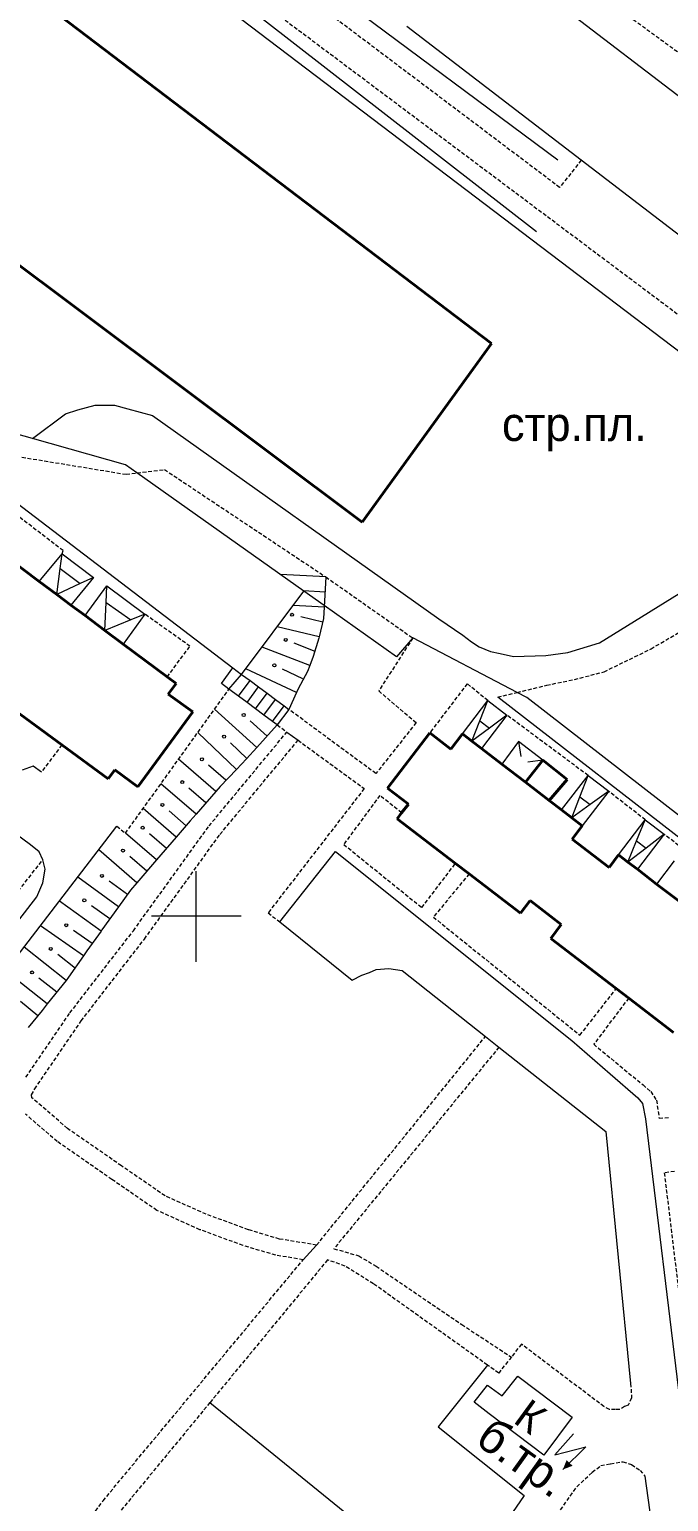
# Model space of a CAD drawing. Extents: x 1000 to 4000, y -5000 to -1000.
# Drawn here: x 1377.9 to 1462.7, y -2677.6 to -2482.5 of the extents above; entities that cross this region are included whole.
import ezdxf
from ezdxf.enums import TextEntityAlignment as Align

# ---------------------------------------------------------------- set-up
doc = ezdxf.new("R2010")
doc.units = 0
doc.header["$MEASUREMENT"] = 0
doc.linetypes.add('DASHED', pattern=[0.75, 0.5, -0.25])
for name, color, linetype in [('1', 7, 'CONTINUOUS'), ('11', 7, 'CONTINUOUS'), ('16', 7, 'CONTINUOUS'), ('17', 7, 'CONTINUOUS'), ('24', 7, 'CONTINUOUS'), ('25', 7, 'CONTINUOUS'), ('37', 7, 'CONTINUOUS'), ('40', 7, 'CONTINUOUS'), ('6', 7, 'CONTINUOUS'), ('7', 7, 'CONTINUOUS')]:
    doc.layers.add(name, color=color, linetype=linetype)
doc.styles.get("Standard").update_dxf_attribs({"font": 'txt', "height": 0.2})

msp = doc.modelspace()

# ---------------------------------------------------------------- linework, layer by layer
at = {"layer": '1', "color": 253, "linetype": 'Continuous', "lineweight": 0}
for p, q in [((1400, -2606.06), (1400, -2594.02)), ((1405.96, -2600), (1394.04, -2600))]:
    msp.add_line(p, q, dxfattribs=at)
at = {"layer": '11', "color": 253, "linetype": 'Continuous', "lineweight": 0}
for p, q in [((1389.78, -2468.78), (1488.3, -2543.51)), ((1378.27, -2536.68), (1374.96, -2535.75)), ((1390.62, -2540.19), (1378.27, -2536.68)), ((1392.13, -2541.25), (1390.62, -2540.19)), ((1414.29, -2556.92), (1392.13, -2541.25)), ((1416.99, -2558.82), (1414.29, -2556.92)), ((1426.59, -2565.61), (1416.99, -2558.82)), ((1428.73, -2563.13), (1426.59, -2565.61)), ((1442.57, -2570.34), (1428.73, -2563.13)), ((1428.73, -2563.13), (1428.73, -2563.13)), ((1428.73, -2563.13), (1428.73, -2563.13)), ((1443.88, -2571.03), (1442.57, -2570.34)), ((1480.52, -2599.43), (1443.88, -2571.03))]:
    msp.add_line(p, q, dxfattribs=at)
at = {"layer": '16', "color": 253, "linetype": 'Continuous', "lineweight": 0}
for p, q in [((1440.59, -2663.6), (1442.65, -2660.97)), ((1442.65, -2660.97), (1449.9, -2666.43)), ((1436.86, -2664.45), (1438.66, -2662.16)), ((1438.66, -2662.16), (1440.59, -2663.6)), ((1438.87, -2665.98), (1436.86, -2664.45)), ((1446.12, -2671.45), (1438.87, -2665.98)), ((1449.9, -2666.43), (1446.12, -2671.45)), ((1450.05, -2668.63), (1447.57, -2671.42)), ((1447.57, -2671.42), (1451.68, -2670.34)), ((1451.68, -2670.34), (1448.65, -2673.36))]:
    msp.add_line(p, q, dxfattribs=at)
msp.add_solid([(1448.65, -2673.36), (1449.14, -2672.12), (1449.93, -2672.87)], dxfattribs=at)
at = {"layer": '24', "color": 253, "linetype": 'DASHED', "lineweight": 0}
for p, q in [((1422.29, -2454.97), (1465.52, -2486.63)), ((1448.22, -2503.4), (1391.83, -2460.95)), ((1491.45, -2540.86), (1389.13, -2464.3)), ((1451.08, -2499.79), (1448.22, -2503.4)), ((1376.87, -2539.16), (1390.69, -2541.43)), ((1392.13, -2541.25), (1395.78, -2540.8)), ((1395.78, -2540.8), (1417.2, -2555.04)), ((1390.69, -2541.43), (1392.13, -2541.25)), ((1382.33, -2551.55), (1372.54, -2544.07)), ((1382.21, -2551.98), (1382.33, -2551.55)), ((1417.2, -2555.04), (1428.73, -2563.13)), ((1460.35, -2564.56), (1470.78, -2558.45)), ((1399.16, -2564.22), (1393.18, -2559.98)), ((1396.13, -2568.29), (1399.16, -2564.22)), ((1428.73, -2563.13), (1424.21, -2570.15)), ((1454.13, -2567.61), (1460.35, -2564.56)), ((1450.18, -2568.63), (1454.13, -2567.61)), ((1390.6, -2589), (1404.34, -2569.91)), ((1424.21, -2570.15), (1429.17, -2574.35)), ((1435.95, -2569.2), (1430.98, -2575.7)), ((1438.7, -2571.43), (1435.95, -2569.2)), ((1442.57, -2570.34), (1446.5, -2569.39)), ((1446.5, -2569.39), (1450.18, -2568.63)), ((1440.01, -2570.96), (1442.57, -2570.34)), ((1423.83, -2581.1), (1412.27, -2572.59)), ((1451.99, -2581.35), (1441.22, -2573.36)), ((1401.69, -2588.05), (1412.01, -2575.6)), ((1410.73, -2574.66), (1412.01, -2575.6)), ((1429.17, -2574.35), (1423.83, -2581.1)), ((1382.15, -2577.3), (1379.44, -2580.92)), ((1403.14, -2589.17), (1413.5, -2576.68)), ((1413.5, -2576.68), (1422.28, -2583.09)), ((1422.28, -2583.09), (1409.52, -2599.58)), ((1459.59, -2587.25), (1454.73, -2583.45)), ((1424.36, -2584), (1419.56, -2590.49)), ((1427.25, -2586.31), (1424.36, -2584)), ((1389.47, -2588.08), (1390.6, -2589)), ((1391.65, -2601.94), (1401.69, -2588.05)), ((1393.12, -2603.04), (1403.14, -2589.17)), ((1472.88, -2597.52), (1462.08, -2589.15)), ((1419.56, -2590.49), (1429.93, -2598.87)), ((1363.41, -2613.2), (1379.64, -2592.53)), ((1429.93, -2598.87), (1434.39, -2593.03)), ((1436.2, -2594.41), (1431.46, -2600.13)), ((1409.52, -2599.58), (1411.07, -2600.74)), ((1431.46, -2600.13), (1450.91, -2615.78)), ((1383.23, -2612.82), (1391.65, -2601.94)), ((1384.72, -2613.9), (1393.12, -2603.04)), ((1450.91, -2615.78), (1455.74, -2609.61)), ((1457.38, -2610.87), (1452.74, -2616.99)), ((1377.39, -2621.36), (1383.23, -2612.82)), ((1378.56, -2622.9), (1384.72, -2613.9)), ((1415.97, -2643.61), (1438.37, -2615.95)), ((1452.74, -2616.99), (1459.29, -2622.37)), ((1440.17, -2617.37), (1418.27, -2644.09)), ((1378.15, -2623.68), (1378.56, -2622.9)), ((1459.29, -2622.37), (1460.3, -2623.26)), ((1378.19, -2624.07), (1378.15, -2623.68)), ((1382.9, -2628.14), (1378.19, -2624.07)), ((1460.3, -2623.26), (1461.07, -2624.41)), ((1461.07, -2624.41), (1461.42, -2626.77)), ((1381.55, -2629.88), (1377.34, -2626.25)), ((1461.42, -2626.77), (1462.73, -2626.69)), ((1390.06, -2633.11), (1382.9, -2628.14)), ((1388.81, -2634.92), (1381.55, -2629.88)), ((1395.86, -2637.09), (1390.06, -2633.11)), ((1463.47, -2633.84), (1462.1, -2634.03)), ((1462.1, -2634.03), (1464.49, -2653.59)), ((1394.78, -2639.02), (1388.81, -2634.92)), ((1401.31, -2639.52), (1395.86, -2637.09)), ((1400.48, -2641.57), (1394.78, -2639.02)), ((1406.91, -2641.58), (1401.31, -2639.52)), ((1406.22, -2643.67), (1400.48, -2641.57)), ((1411.04, -2642.81), (1406.91, -2641.58)), ((1410.55, -2644.96), (1406.22, -2643.67)), ((1415.97, -2643.61), (1411.04, -2642.81)), ((1418.27, -2644.09), (1421.55, -2645.03)), ((1387.63, -2677.5), (1414.18, -2645.55)), ((1417.42, -2645.57), (1401.81, -2664.49)), ((1414.18, -2645.55), (1410.55, -2644.96)), ((1419.76, -2646.39), (1417.42, -2645.57)), ((1421.55, -2645.03), (1423.87, -2646.41)), ((1423.51, -2648.74), (1419.76, -2646.39)), ((1423.87, -2646.41), (1430.07, -2650.63)), ((1438.63, -2659.51), (1423.51, -2648.74)), ((1430.07, -2650.63), (1435.22, -2654.14)), ((1435.22, -2654.14), (1441.81, -2658.45)), ((1443.15, -2656.75), (1441.81, -2658.45)), ((1454.09, -2665.02), (1443.15, -2656.75)), ((1440.13, -2660.57), (1438.63, -2659.51)), ((1441.81, -2658.45), (1440.13, -2660.57)), ((1457.77, -2663.88), (1457.3, -2664.85)), ((1457.64, -2661.97), (1457.77, -2663.88)), ((1401.81, -2664.49), (1387.4, -2681.95)), ((1454.85, -2665.41), (1454.09, -2665.02)), ((1455.61, -2665.41), (1454.85, -2665.41)), ((1456.21, -2665.41), (1455.61, -2665.41)), ((1456.84, -2665.03), (1456.21, -2665.41)), ((1457.3, -2664.85), (1456.84, -2665.03)), ((1452.55, -2673.73), (1453.69, -2672.84)), ((1453.69, -2672.84), (1454.96, -2672.59)), ((1454.96, -2672.59), (1456.62, -2672.33)), ((1456.62, -2672.33), (1457.76, -2672.72)), ((1457.76, -2672.72), (1458.9, -2673.48)), ((1458.9, -2673.48), (1459.54, -2674.24)), ((1450.51, -2675.64), (1452.55, -2673.73)), ((1379.16, -2689.19), (1387.63, -2677.5)), ((1440.98, -2689.13), (1450.51, -2675.64))]:
    msp.add_line(p, q, dxfattribs=at)
at = {"layer": '24', "color": 253, "linetype": 'Continuous', "lineweight": 0}
for p, q in [((1436.87, -2470.52), (1466.95, -2493.51)), ((1451.08, -2499.79), (1427.94, -2482.07)), ((1475.93, -2518.82), (1451.08, -2499.79)), ((1347.17, -2523.14), (1404.87, -2567.09)), ((1382.65, -2533.4), (1384.3, -2532.89)), ((1384.3, -2532.89), (1386.59, -2532.25)), ((1386.59, -2532.25), (1389.13, -2532.25)), ((1389.13, -2532.25), (1390.91, -2532.76)), ((1390.91, -2532.76), (1394.21, -2533.65)), ((1378.27, -2536.68), (1382.65, -2533.4)), ((1394.21, -2533.65), (1432.2, -2560.61)), ((1378, -2590.54), (1323.15, -2550.44)), ((1453.51, -2563.79), (1466.86, -2555.52)), ((1406.02, -2567.95), (1414.29, -2556.92)), ((1432.2, -2560.61), (1435.37, -2562.77)), ((1435.37, -2562.77), (1436.52, -2563.66)), ((1436.52, -2563.66), (1437.54, -2564.3)), ((1437.54, -2564.3), (1439.06, -2564.94)), ((1449.31, -2565.06), (1453.51, -2563.79)), ((1439.06, -2564.94), (1440.33, -2565.19)), ((1440.33, -2565.19), (1442.11, -2565.57)), ((1442.11, -2565.57), (1446.39, -2565.45)), ((1446.39, -2565.45), (1449.31, -2565.06)), ((1478.78, -2601.02), (1440.01, -2570.96)), ((1412.01, -2575.6), (1413.5, -2576.68)), ((1378.34, -2580.14), (1376.89, -2580.66)), ((1379.44, -2580.92), (1378.34, -2580.14)), ((1369.82, -2613.61), (1389.47, -2588.08)), ((1379.17, -2591.48), (1378, -2590.54)), ((1379.64, -2592.53), (1379.17, -2591.48)), ((1411.07, -2600.74), (1418.47, -2591.45)), ((1418.47, -2591.45), (1449.84, -2616.49)), ((1379.95, -2593.77), (1379.64, -2592.53)), ((1378.82, -2597.45), (1379.64, -2595.58)), ((1379.64, -2595.58), (1379.95, -2593.77)), ((1365.35, -2614.89), (1378.82, -2597.45)), ((1411.07, -2600.74), (1420.7, -2608.49)), ((1422.99, -2607.47), (1423.88, -2607.09)), ((1423.88, -2607.09), (1425.54, -2606.96)), ((1425.54, -2606.96), (1427.31, -2607.22)), ((1427.31, -2607.22), (1438.37, -2615.95)), ((1420.7, -2608.49), (1421.97, -2607.85)), ((1421.97, -2607.85), (1422.99, -2607.47)), ((1438.37, -2615.95), (1440.17, -2617.37)), ((1449.84, -2616.49), (1454.91, -2620.89)), ((1440.17, -2617.37), (1454.36, -2628.57)), ((1454.91, -2620.89), (1458.6, -2624.09)), ((1458.6, -2624.09), (1459.23, -2624.86)), ((1459.23, -2624.86), (1459.61, -2626.89)), ((1454.36, -2628.57), (1457.64, -2661.97)), ((1459.61, -2626.89), (1464.18, -2664.35)), ((1414.18, -2645.55), (1415.97, -2643.61)), ((1438.63, -2659.51), (1432.1, -2667.69)), ((1432.1, -2667.69), (1443.53, -2676.81)), ((1459.54, -2674.24), (1465.25, -2716.57)), ((1443.53, -2676.81), (1437.93, -2684.83))]:
    msp.add_line(p, q, dxfattribs=at)
at = {"layer": '25', "color": 253, "linetype": 'Continuous', "lineweight": 0}
for p, q in [((1403.33, -2569.16), (1404.87, -2567.09)), ((1404.34, -2569.91), (1406.02, -2567.95)), ((1404.87, -2567.09), (1406.02, -2567.95)), ((1406.02, -2567.95), (1407.14, -2568.78)), ((1404.34, -2569.91), (1403.33, -2569.16)), ((1405.61, -2570.86), (1404.34, -2569.91)), ((1405.61, -2570.86), (1407.14, -2568.78)), ((1406.73, -2571.69), (1408.27, -2569.62)), ((1407.14, -2568.78), (1408.27, -2569.62)), ((1408.27, -2569.62), (1409.39, -2570.45)), ((1406.73, -2571.69), (1405.61, -2570.86)), ((1407.85, -2572.53), (1406.73, -2571.69)), ((1407.85, -2572.53), (1409.39, -2570.45)), ((1408.98, -2573.36), (1410.52, -2571.29)), ((1409.39, -2570.45), (1410.52, -2571.29)), ((1410.1, -2574.2), (1411.64, -2572.12)), ((1410.52, -2571.29), (1411.64, -2572.12)), ((1411.64, -2572.12), (1412.27, -2572.59)), ((1408.98, -2573.36), (1407.85, -2572.53)), ((1410.1, -2574.2), (1408.98, -2573.36)), ((1412.27, -2572.59), (1410.73, -2574.66)), ((1410.73, -2574.66), (1410.1, -2574.2))]:
    msp.add_line(p, q, dxfattribs=at)
at = {"layer": '37', "color": 253, "linetype": 'Continuous', "lineweight": 0}
for p, q in [((1417.2, -2555.04), (1411.16, -2554.7)), ((1417.2, -2555.04), (1416.97, -2559.04)), ((1417.09, -2557.04), (1414.24, -2556.88)), ((1416.97, -2559.04), (1412.88, -2558.8)), ((1416.78, -2561.02), (1413.86, -2560.34)), ((1416.97, -2559.04), (1416.89, -2560.54)), ((1416.32, -2562.97), (1410.74, -2561.66)), ((1416.89, -2560.54), (1416.32, -2562.97)), ((1415.06, -2566.76), (1408.73, -2564.33)), ((1415.78, -2564.9), (1412.98, -2563.82)), ((1416.28, -2563.14), (1415.52, -2565.59)), ((1416.32, -2562.97), (1416.28, -2563.14)), ((1415.52, -2565.59), (1415.06, -2566.76)), ((1413.31, -2570.35), (1406.57, -2567.22)), ((1414.15, -2568.54), (1411.43, -2567.27)), ((1414.75, -2567.57), (1413.53, -2569.86)), ((1415.06, -2566.76), (1414.75, -2567.57)), ((1413.53, -2569.86), (1413.31, -2570.35)), ((1413.31, -2570.35), (1412.27, -2572.59)), ((1408.05, -2577.63), (1402.43, -2572.55)), ((1409.39, -2576.14), (1407.16, -2574.13)), ((1405.32, -2580.56), (1400.2, -2575.66)), ((1410.73, -2574.66), (1408.05, -2577.63)), ((1406.7, -2579.11), (1404.54, -2577.04)), ((1408.05, -2577.63), (1406.68, -2579.14)), ((1402.59, -2583.48), (1397.65, -2579.2)), ((1406.68, -2579.14), (1405.32, -2580.56)), ((1403.9, -2581.97), (1401.63, -2580)), ((1405.32, -2580.56), (1403.17, -2582.81)), ((1399.97, -2586.5), (1395.31, -2582.46)), ((1401.28, -2584.99), (1399.01, -2583.03)), ((1402.59, -2583.48), (1399.97, -2586.5)), ((1403.17, -2582.81), (1402.59, -2583.48)), ((1397.35, -2589.53), (1392.96, -2585.72)), ((1398.66, -2588.01), (1396.39, -2586.05)), ((1399.2, -2587.39), (1397.35, -2589.53)), ((1399.97, -2586.5), (1399.2, -2587.39)), ((1394.73, -2592.55), (1390.62, -2588.99)), ((1396.04, -2591.04), (1393.78, -2589.07)), ((1397.35, -2589.53), (1394.73, -2592.55)), ((1392.12, -2595.57), (1387.07, -2591.2)), ((1393.43, -2594.06), (1391.16, -2592.1)), ((1394.73, -2592.55), (1392.12, -2595.57)), ((1389.69, -2598.75), (1384.26, -2594.85)), ((1390.86, -2597.13), (1388.42, -2595.38)), ((1392.12, -2595.57), (1391.27, -2596.56)), ((1391.27, -2596.56), (1389.69, -2598.75)), ((1387.36, -2602), (1381.83, -2598.01)), ((1388.53, -2600.38), (1386.09, -2598.62)), ((1389.69, -2598.75), (1387.47, -2601.84)), ((1385.03, -2605.25), (1379.31, -2601.28)), ((1386.17, -2603.61), (1383.71, -2601.9)), ((1387.36, -2602), (1385.49, -2604.59)), ((1387.47, -2601.84), (1387.36, -2602)), ((1382.72, -2608.52), (1377.14, -2604.1)), ((1383.96, -2606.95), (1381.61, -2605.09)), ((1385.03, -2605.25), (1383.05, -2608.1)), ((1385.49, -2604.59), (1385.03, -2605.25)), ((1380.23, -2611.65), (1374.7, -2607.27)), ((1381.48, -2610.08), (1379.12, -2608.22)), ((1382.72, -2608.52), (1380.23, -2611.65)), ((1383.05, -2608.1), (1382.72, -2608.52)), ((1378.98, -2613.21), (1376.66, -2611.3)), ((1379.54, -2612.53), (1377.71, -2614.75)), ((1380.23, -2611.65), (1379.54, -2612.53))]:
    msp.add_line(p, q, dxfattribs=at)
for centre in [(1412.71, -2560.05), (1411.88, -2563.38), (1410.36, -2566.76), (1406.29, -2573.33), (1403.69, -2576.21), (1400.74, -2579.21), (1398.13, -2582.24), (1395.51, -2585.26), (1392.89, -2588.29), (1390.27, -2591.31), (1387.47, -2594.67), (1385.14, -2597.91), (1382.74, -2601.21), (1380.69, -2604.34), (1378.21, -2607.47)]:
    msp.add_circle(centre, 0.2, dxfattribs=at)
at = {"layer": '40', "color": 253, "linetype": 'Continuous', "lineweight": 0}
for p, q in [((1447.98, -2499.77), (1392.84, -2458.83)), ((1391.96, -2467.96), (1445.15, -2509.22)), ((1401.81, -2664.49), (1425.27, -2683.5))]:
    msp.add_line(p, q, dxfattribs=at)
at = {"layer": '6', "color": 253, "linetype": 'Continuous', "lineweight": 40}
for p, q in [((1379.61, -2478.9), (1439.17, -2524.07)), ((1422.03, -2547.77), (1361.58, -2502.6)), ((1439.17, -2524.07), (1422.03, -2547.77)), ((1369.42, -2548.34), (1379.17, -2555.63)), ((1379.17, -2555.63), (1381.5, -2557.36)), ((1381.5, -2557.36), (1383.37, -2558.76)), ((1383.37, -2558.76), (1385.25, -2560.16)), ((1385.25, -2560.16), (1387.87, -2562.13)), ((1387.87, -2562.13), (1390.29, -2563.93)), ((1390.29, -2563.93), (1396.13, -2568.29)), ((1382.15, -2577.3), (1371.75, -2569.67)), ((1396.13, -2568.29), (1397.32, -2569.18)), ((1397.32, -2569.18), (1396.25, -2570.56)), ((1396.25, -2570.56), (1399.53, -2572.9)), ((1399.53, -2572.9), (1392.23, -2582.85)), ((1425.37, -2583.03), (1430.98, -2575.7)), ((1430.98, -2575.7), (1433.78, -2577.85)), ((1433.78, -2577.85), (1435.31, -2575.85)), ((1435.31, -2575.85), (1436.57, -2576.82)), ((1388.31, -2581.82), (1382.15, -2577.3)), ((1436.57, -2576.82), (1437.83, -2577.78)), ((1437.83, -2577.78), (1440.53, -2579.84)), ((1440.53, -2579.84), (1443.68, -2582.26)), ((1443.68, -2582.26), (1446, -2579.34)), ((1446, -2579.34), (1449.2, -2581.87)), ((1389.19, -2580.62), (1388.31, -2581.82)), ((1392.23, -2582.85), (1389.19, -2580.62)), ((1449.2, -2581.87), (1446.85, -2584.68)), ((1428.14, -2585.15), (1425.37, -2583.03)), ((1443.68, -2582.26), (1446.85, -2584.68)), ((1427.25, -2586.31), (1428.14, -2585.15)), ((1446.85, -2584.68), (1448.48, -2585.93)), ((1426.65, -2587.09), (1427.25, -2586.31)), ((1434.39, -2593.03), (1426.65, -2587.09)), ((1448.48, -2585.93), (1449.85, -2586.98)), ((1449.85, -2586.98), (1451.22, -2588.03)), ((1451.22, -2588.03), (1449.87, -2589.8)), ((1449.87, -2589.8), (1454.77, -2593.55)), ((1436.2, -2594.41), (1434.39, -2593.03)), ((1454.77, -2593.55), (1456.04, -2591.89)), ((1456.04, -2591.89), (1457.28, -2592.84)), ((1457.28, -2592.84), (1458.53, -2593.79)), ((1443.01, -2599.63), (1436.2, -2594.41)), ((1458.53, -2593.79), (1461.09, -2595.75)), ((1461.09, -2595.75), (1464.24, -2598.16)), ((1444.3, -2597.95), (1443.01, -2599.63)), ((1448.44, -2601.12), (1444.3, -2597.95)), ((1447.04, -2602.95), (1448.44, -2601.12)), ((1455.74, -2609.61), (1447.04, -2602.95)), ((1457.38, -2610.87), (1455.74, -2609.61)), ((1463.31, -2615.42), (1457.38, -2610.87))]:
    msp.add_line(p, q, dxfattribs=at)
at = {"layer": '7', "color": 253, "linetype": 'Continuous', "lineweight": 0}
for p, q in [((1379.17, -2555.63), (1382.21, -2551.98)), ((1381.95, -2553.93), (1382.21, -2551.98)), ((1382.21, -2551.98), (1386.34, -2555.11)), ((1381.5, -2557.36), (1381.95, -2553.93)), ((1381.95, -2553.93), (1384.61, -2555.91)), ((1384.61, -2555.91), (1381.5, -2557.36)), ((1386.34, -2555.11), (1383.37, -2558.76)), ((1386.34, -2555.11), (1384.61, -2555.91)), ((1385.25, -2560.16), (1388.13, -2556.23)), ((1388.03, -2558.43), (1388.13, -2556.23)), ((1388.13, -2556.23), (1393.18, -2559.98)), ((1387.87, -2562.13), (1388.03, -2558.43)), ((1388.03, -2558.43), (1391.32, -2560.72)), ((1393.18, -2559.98), (1390.29, -2563.93)), ((1393.18, -2559.98), (1391.32, -2560.72)), ((1391.32, -2560.72), (1387.87, -2562.13)), ((1435.31, -2575.85), (1438.7, -2571.43)), ((1437.63, -2574.12), (1438.7, -2571.43)), ((1438.7, -2571.43), (1441.22, -2573.36)), ((1436.57, -2576.82), (1437.63, -2574.12)), ((1437.63, -2574.12), (1438.89, -2575.09)), ((1441.22, -2573.36), (1437.83, -2577.78)), ((1441.22, -2573.36), (1438.89, -2575.09)), ((1438.89, -2575.09), (1436.57, -2576.82)), ((1442.78, -2576.87), (1440.53, -2579.84)), ((1442.78, -2576.87), (1443.06, -2578.85)), ((1446, -2579.34), (1442.78, -2576.87)), ((1446, -2579.34), (1444.01, -2579.6)), ((1448.48, -2585.93), (1451.99, -2581.35)), ((1450.92, -2584.17), (1451.99, -2581.35)), ((1451.99, -2581.35), (1454.73, -2583.45)), ((1454.73, -2583.45), (1451.22, -2588.03)), ((1454.73, -2583.45), (1452.29, -2585.22)), ((1449.85, -2586.98), (1450.92, -2584.17)), ((1452.29, -2585.22), (1449.85, -2586.98)), ((1450.92, -2584.17), (1452.29, -2585.22)), ((1456.04, -2591.89), (1459.59, -2587.25)), ((1458.44, -2590.04), (1459.59, -2587.25)), ((1459.59, -2587.25), (1462.08, -2589.15)), ((1462.08, -2589.15), (1458.53, -2593.79)), ((1462.08, -2589.15), (1459.68, -2590.99)), ((1457.28, -2592.84), (1458.44, -2590.04)), ((1459.68, -2590.99), (1457.28, -2592.84)), ((1458.44, -2590.04), (1459.68, -2590.99)), ((1463.41, -2592.68), (1461.09, -2595.75))]:
    msp.add_line(p, q, dxfattribs=at)

# ---------------------------------------------------------------- texts
at = {"layer": '17', "color": 253, "linetype": 'Continuous', "lineweight": 0}
msp.add_text('стр.пл.', height=4.5, dxfattribs=at).set_placement((1450.17, -2535.44), align=Align.MIDDLE)
for s, height, rotation, p in [('К', 4, 323.8592, (1444.34, -2666.34)), ('б.тр.', 4.5, 324.3794, (1443.06, -2672.18))]:
    msp.add_text(s, height=height, rotation=rotation, dxfattribs=at).set_placement(p, align=Align.MIDDLE)

doc.saveas('drawing.dxf')
